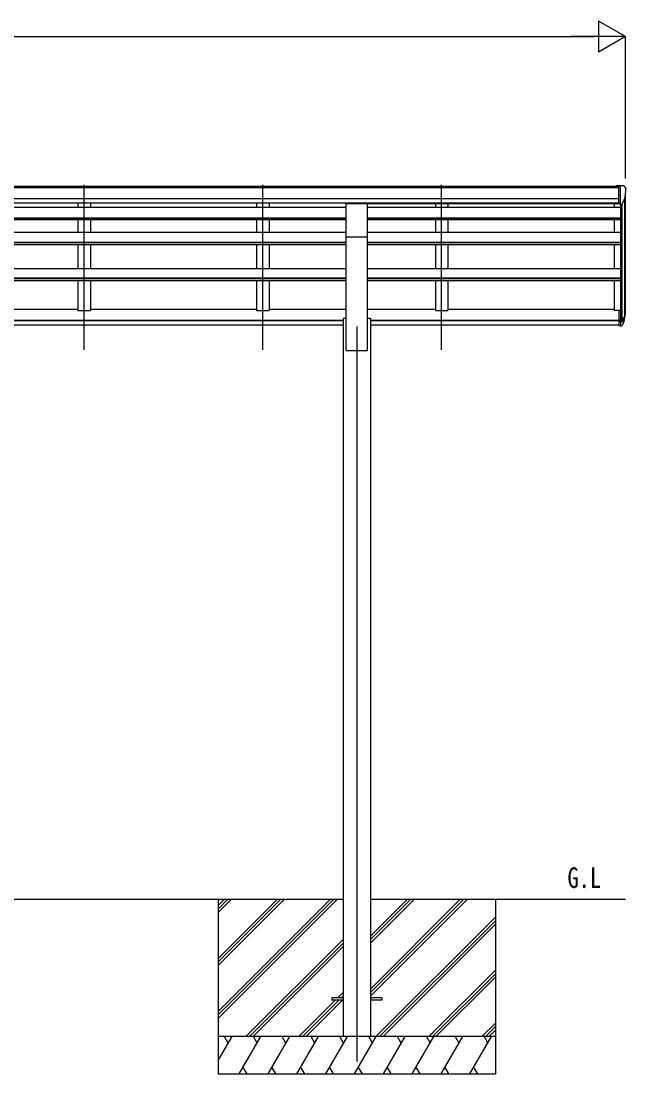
# Model space of a CAD drawing. Units: millimetres, scale not verified. Extents: x -10512 to 10512, y -7425 to 7425.
# Drawn here: x -495 to 1928, y -4212 to 8 of the extents above; entities that cross this region are included whole.
import ezdxf
from ezdxf.enums import TextEntityAlignment as Align

# ---------------------------------------------------------------- set-up
doc = ezdxf.new("R2010")
doc.units = ezdxf.units.MM
doc.header["$LTSCALE"] = 40
for name, color, linetype in [('0-2_USER1', 3, 'Continuous'), ('0-3_YKK_12', 2, 'Continuous'), ('0-4_YKK_13', 4, 'Continuous'), ('0-5_YKK_A1', 4, 'Continuous'), ('0-6_YKK_D', 6, 'Continuous')]:
    doc.layers.add(name, color=color, linetype=linetype)
doc.styles.add('ＭＳ ゴシック', font='')
doc.styles.get('ＭＳ ゴシック').set_extended_font_data('MS Gothic')

msp = doc.modelspace()

# ---------------------------------------------------------------- linework, layer by layer
at = {"layer": '0-3_YKK_12'}
for p, q in [((-242.45, -1310.16), (-242.45, -647.63)), ((473.55, -1310.16), (473.55, -647.63)), ((1189.55, -1310.16), (1189.55, -647.63)), ((849.55, -1216.36), (849.55, -4162.5))]:
    msp.add_line(p, q, dxfattribs=at)
at = {"layer": '0-4_YKK_13'}
for p, q in [((1899.05, -652.48), (1889.05, -652.57)), ((1889.05, -654.08), (1889.05, -652.57)), ((1899.05, -724.46), (1899.05, -652.48)), ((1917.55, -652.48), (1899.05, -652.48)), ((1905.55, -725.46), (1905.55, -652.48)), ((1917.55, -652.48), (1919.88, -652.62)), ((1920.64, -653.05), (1924.71, -658.85)), ((1927.55, -661.85), (1927.55, -662.48)), ((1913.17, -723.65), (1922.45, -707.58)), ((807.05, -722.72), (892.05, -722.72)), ((807.05, -856.87), (807.05, -722.72)), ((892.05, -856.87), (892.05, -722.72)), ((1899.05, -724.46), (1905.55, -724.46)), ((1905.55, -725.46), (1910.76, -725.14)), ((807.05, -856.87), (892.05, -856.87)), ((1899.05, -1151.07), (1899.05, -1212.13)), ((1899.05, -1151.07), (1905.55, -1151.07)), ((1905.55, -1151.07), (1905.55, -1212.95)), ((1911.98, -1195.03), (1921.74, -1176.61)), ((1923.16, -1177.11), (1912.99, -1196.28)), ((1899.05, -1189.38), (1905.55, -1189.38)), ((1899.05, -1194.78), (1905.55, -1194.78)), ((1899.05, -1212.13), (1905.55, -1212.13)), ((1905.55, -1195.78), (1910.68, -1195.78)), ((1905.55, -1197.78), (1910.39, -1197.78)), ((1905.55, -1212.95), (1910.39, -1212.95)), ((1920.57, -1193.96), (1912.99, -1211.45)), ((749.55, -3908), (749.55, -3917)), ((794.55, -3908), (749.55, -3908)), ((794.55, -3917), (749.55, -3917)), ((949.55, -3908), (904.55, -3908)), ((949.55, -3917), (904.55, -3917)), ((949.55, -3908), (949.55, -3917))]:
    msp.add_line(p, q, dxfattribs=at)
for centre, radius, start, end in [((1919.82, -653.62), 1, 35, 86.5), ((1725.55, -662.48), 202, 347.09739, 0), ((1924.55, -661.85), 3, 0, 87), ((1910.58, -722.15), 3, 273.5, 330), ((1792.33, -1157.88), 133.22, 344.28698, 356.72013), ((1837.6, -1150.66), 88.05, 342.78929, 2.77608), ((1836.89, -1154.94), 89.07, 345.58812, 5.50424), ((1910.39, -1194.78), 3, 270, 330), ((1910.39, -1209.95), 3, 270, 330), ((1910.68, -1194.28), 1.5, 270, 330)]:
    msp.add_arc(centre, radius, start, end, dxfattribs=at)
at = {"layer": '0-5_YKK_A1'}
for p, q in [((-3099.95, -654.08), (1899.05, -654.08)), ((-3099.95, -659.44), (1899.05, -659.44)), ((-3099.95, -702.96), (1899.05, -702.96)), ((1921.27, -709.63), (1921.27, -1177.5)), ((1925.55, -1153.24), (1925.55, -690.83)), ((-3099.95, -720.63), (1899.05, -720.63)), ((807.05, -738.86), (-2007.95, -738.86)), ((-267.45, -723.09), (-267.45, -738.86)), ((-217.45, -723.09), (-217.45, -738.86)), ((448.55, -723.09), (448.55, -738.86)), ((498.55, -723.09), (498.55, -738.86)), ((892.05, -723.12), (1899.05, -723.12)), ((1905.55, -738.86), (892.05, -738.86)), ((1164.55, -723.09), (1164.55, -738.86)), ((1214.55, -723.09), (1214.55, -738.86)), ((1880.55, -723.42), (1880.55, -739.27)), ((1905.55, -724.46), (1905.55, -1151.07)), ((1911.55, -724.99), (1911.55, -1195.5)), ((-2007.95, -780.56), (807.05, -780.56)), ((-2007.95, -782.25), (807.05, -782.25)), ((-2007.95, -786.66), (807.05, -786.66)), ((-267.45, -786.66), (-267.45, -837.63)), ((-217.45, -786.66), (-217.45, -837.63)), ((448.55, -786.66), (448.55, -837.63)), ((498.55, -786.66), (498.55, -837.63)), ((892.05, -780.56), (1905.55, -780.56)), ((892.05, -782.25), (1905.55, -782.25)), ((892.05, -786.66), (1905.55, -786.66)), ((1164.55, -786.66), (1164.55, -837.63)), ((1214.55, -786.66), (1214.55, -837.63)), ((1880.55, -786.66), (1880.55, -837.65)), ((-2007.95, -837.65), (807.05, -837.65)), ((892.05, -837.65), (1905.55, -837.65)), ((-2007.95, -878.3), (807.05, -878.3)), ((-2007.95, -879.98), (807.05, -879.98)), ((807.05, -1312.5), (807.05, -856.87)), ((892.05, -1312.5), (892.05, -856.87)), ((892.05, -878.3), (1905.55, -878.3)), ((892.05, -879.98), (1905.55, -879.98)), ((-2007.95, -886.7), (807.05, -886.7)), ((-267.45, -886.69), (-267.45, -983.38)), ((-217.45, -886.69), (-217.45, -983.38)), ((448.55, -886.69), (448.55, -983.38)), ((498.55, -886.69), (498.55, -983.38)), ((892.05, -886.7), (1905.71, -886.7)), ((1164.55, -886.69), (1164.55, -983.38)), ((1214.55, -886.69), (1214.55, -983.38)), ((1880.55, -886.7), (1880.55, -983.38)), ((-2007.95, -983.38), (807.05, -983.38)), ((892.05, -983.38), (1905.55, -983.38)), ((807.05, -1022.84), (-2007.95, -1022.84)), ((807.05, -1024.52), (-2007.95, -1024.52)), ((807.05, -1033.56), (-2007.95, -1033.56)), ((-267.45, -1033.56), (-267.45, -1151.48)), ((-217.45, -1033.56), (-217.45, -1151.48)), ((448.55, -1033.56), (448.55, -1151.48)), ((498.55, -1033.56), (498.55, -1151.48)), ((1905.55, -1022.84), (892.05, -1022.84)), ((1905.55, -1024.52), (892.05, -1024.52)), ((1905.55, -1033.56), (892.05, -1033.56)), ((1164.55, -1033.56), (1164.55, -1151.48)), ((1214.55, -1033.56), (1214.55, -1151.48)), ((1880.55, -1033.56), (1880.55, -1151.89)), ((-933.45, -1146.68), (-267.45, -1146.68)), ((-267.45, -1151.48), (-217.45, -1151.48)), ((-217.45, -1146.68), (448.55, -1146.68)), ((448.55, -1151.48), (498.55, -1151.48)), ((498.55, -1146.68), (807.05, -1146.68)), ((892.05, -1146.68), (1164.55, -1146.68)), ((1164.55, -1151.48), (1214.55, -1151.48)), ((1214.55, -1146.68), (1880.55, -1146.68)), ((1899.05, -1151.89), (1880.55, -1151.89)), ((-1995.45, -1190.99), (794.55, -1190.99)), ((-1995.45, -1192.37), (794.55, -1192.37)), ((-1995.45, -1209.54), (794.55, -1209.54)), ((794.55, -1182.5), (794.55, -4062.5)), ((794.55, -1182.5), (807.05, -1182.5)), ((892.05, -1182.5), (904.55, -1182.5)), ((904.55, -1182.5), (904.55, -4062.5)), ((904.55, -1190.99), (1899.05, -1190.99)), ((904.55, -1192.37), (1899.05, -1192.37)), ((904.55, -1209.54), (1899.05, -1209.54)), ((807.05, -1312.5), (892.05, -1312.5)), ((-1995.45, -3512.5), (794.55, -3512.5)), ((294.55, -3512.5), (294.55, -4212.5)), ((294.55, -3961.67), (743.73, -3512.5)), ((294.55, -3975.82), (757.87, -3512.5)), ((294.55, -3989.96), (772.01, -3512.5)), ((294.55, -3777.83), (559.88, -3512.5)), ((294.55, -3763.69), (545.74, -3512.5)), ((294.55, -3749.54), (531.6, -3512.5)), ((294.55, -3565.7), (347.75, -3512.5)), ((294.55, -3551.56), (333.61, -3512.5)), ((294.55, -3537.41), (319.46, -3512.5)), ((904.55, -3512.5), (1925.55, -3512.5)), ((904.55, -3900.46), (1292.51, -3512.5)), ((904.55, -3872.18), (1264.23, -3512.5)), ((904.55, -3886.32), (1278.37, -3512.5)), ((904.55, -3688.33), (1080.38, -3512.5)), ((904.55, -3674.19), (1066.24, -3512.5)), ((904.55, -3660.05), (1052.1, -3512.5)), ((1404.55, -3512.5), (1404.55, -4212.5)), ((926.36, -4062.5), (1404.55, -3584.31)), ((940.5, -4062.5), (1404.55, -3598.45)), ((954.64, -4062.5), (1404.55, -3612.59)), ((405.86, -4062.5), (794.55, -3673.81)), ((420, -4062.5), (794.55, -3687.95)), ((434.14, -4062.5), (794.55, -3702.09)), ((1138.49, -4062.5), (1404.55, -3796.44)), ((1152.63, -4062.5), (1404.55, -3810.58)), ((1166.78, -4062.5), (1404.55, -3824.73)), ((617.99, -4062.5), (763.49, -3917)), ((632.13, -4062.5), (777.63, -3917)), ((646.28, -4062.5), (791.78, -3917)), ((772.49, -3908), (794.55, -3885.94)), ((786.63, -3908), (794.55, -3900.08)), ((1350.62, -4062.5), (1404.55, -4008.57)), ((1364.77, -4062.5), (1404.55, -4022.72)), ((1378.91, -4062.5), (1404.55, -4036.86)), ((1404.55, -4062.5), (294.55, -4062.5)), ((294.55, -4158.47), (349.96, -4062.5)), ((334.96, -4088.48), (319.95, -4062.5)), ((378.83, -4212.5), (465.43, -4062.5)), ((450.43, -4088.48), (435.43, -4062.5)), ((494.3, -4212.5), (580.9, -4062.5)), ((565.9, -4088.48), (550.9, -4062.5)), ((609.77, -4212.5), (696.37, -4062.5)), ((681.37, -4088.48), (666.37, -4062.5)), ((725.24, -4212.5), (811.84, -4062.5)), ((796.84, -4088.48), (781.84, -4062.5)), ((840.71, -4212.5), (927.31, -4062.5)), ((912.31, -4088.48), (897.31, -4062.5)), ((956.18, -4212.5), (1042.78, -4062.5)), ((1027.78, -4088.48), (1012.78, -4062.5)), ((1071.65, -4212.5), (1158.25, -4062.5)), ((1128.25, -4062.5), (1143.25, -4088.48)), ((1187.12, -4212.5), (1273.72, -4062.5)), ((1243.72, -4062.5), (1258.72, -4088.48)), ((1302.59, -4212.5), (1389.19, -4062.5)), ((1359.19, -4062.5), (1374.19, -4088.48)), ((294.55, -4212.5), (1404.55, -4212.5)), ((393.82, -4186.52), (408.82, -4212.5)), ((509.29, -4186.52), (524.29, -4212.5)), ((624.76, -4186.52), (639.76, -4212.5)), ((740.24, -4186.52), (755.23, -4212.5)), ((855.71, -4186.52), (870.7, -4212.5)), ((971.17, -4186.52), (986.17, -4212.5)), ((1086.64, -4186.52), (1101.64, -4212.5)), ((1202.11, -4186.52), (1217.11, -4212.5)), ((1317.58, -4186.52), (1332.58, -4212.5))]:
    msp.add_line(p, q, dxfattribs=at)
at = {"layer": '0-6_YKK_D'}
for p, q in [((1925.55, -54.08), (1817.3, 8.42)), ((1817.3, 8.42), (1817.3, -116.58)), ((-3001.45, -54.08), (1800.55, -54.08)), ((1925.55, -54.08), (1709.04, -54.08)), ((1925.55, -54.08), (1817.3, -116.58)), ((1925.55, -623.19), (1925.55, -53.08))]:
    msp.add_line(p, q, dxfattribs=at)

# ---------------------------------------------------------------- texts
at = {"layer": '0-2_USER1', "style": 'ＭＳ ゴシック', "width": 0.8}
msp.add_text('G.L', height=82.48, dxfattribs=at).set_placement((1693.48, -3491.5), align=Align.BOTTOM_LEFT)

doc.saveas('drawing.dxf')
